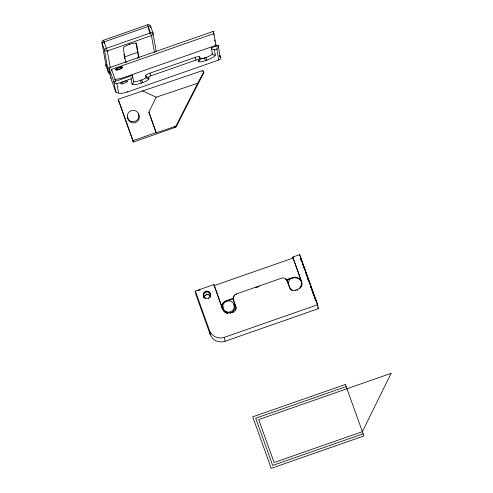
<?xml version="1.0" encoding="UTF-8"?>
<svg xmlns="http://www.w3.org/2000/svg" width="493" height="493" viewBox="0 0 493 493"><rect width="100%" height="100%" fill="white"/><g stroke="black" fill="none" stroke-linecap="round" stroke-linejoin="round"><path stroke-width="0.74" d="M197.779 83.218L176.254 125.395A2.348 2.305 8 0 1 174.923 126.522L156.232 132.814L148.849 112.114L156.182 97.207L197.779 83.218L203.541 72.224L203.658 72.915L176.42 126.307A2.348 2.286 -10.1 0 1 175.089 127.453L133.283 142.058L118.184 99.29L202.136 70.745A1.14 1.091 -1.5 0 1 203.566 72.237M127.761 91.871L218.806 59.998C221.191 59.659 220.593 56.781 219.582 55.506M110.081 74.03A2.342 2.28 -10.1 0 1 108.435 72.582L106.124 66.142L102.039 43.174A2.342 2.28 -10.1 0 1 103.475 40.26L147.604 24.779A2.342 2.28 -10.1 0 1 150.581 26.215L152.892 32.649L156.213 51.29M287.894 283.216L290.34 278.422M215.299 55A2.342 2.28 -10.1 0 1 212.323 53.626L211.275 47.784L218.165 45.418C218.947 46.773 216.877 50.187 214.356 49.719L215.299 55A9.355 2.095 -19.7 0 1 206.844 60.177L205.464 60.657A7.019 1.571 -19.7 0 1 198.568 61.403A2.342 2.28 -10.1 0 0 200.004 58.488L199.72 56.917A4.677 1.048 -19.7 0 0 195.123 57.416L149.977 73.149A4.677 1.048 -19.7 0 0 145.749 75.737L145.762 75.774A2.342 2.28 -10.1 0 0 148.738 77.148L149.015 78.72A7.019 1.571 -19.7 0 1 142.674 82.596L141.238 83.095A9.355 2.095 -19.7 0 1 132.038 84.093L131.101 78.806L132.364 77.265L132.444 75.367L113.877 81.856L115.584 91.433A11.696 2.613 -19.7 0 0 116.527 92.123M109.212 72.718A2.342 0.524 -19.7 0 1 108.435 72.582L104.35 49.614L102.039 43.174A2.342 0.524 -19.7 0 1 104.152 41.887L148.282 26.462A2.342 0.524 -19.7 0 1 150.581 26.215L150.852 27.707M124.507 56.948L137.535 52.4M127.761 91.852L127.761 91.815A9.355 2.095 -19.7 0 1 118.56 92.807A2.342 2.28 -10.1 0 1 115.584 91.433L110.561 77.444L108.854 67.868L213.142 31.429L213.925 33.61L216.014 45.307L124.624 77.241A11.696 2.613 -19.7 0 1 114.573 79.25M111.782 70.912L111.51 69.396L213.925 33.61M118.56 92.807L116.903 83.755L131.101 78.806M148.738 77.148A2.342 0.524 -19.7 0 1 150.852 75.854L195.986 60.084A2.342 0.524 -19.7 0 1 198.285 59.838A2.342 2.28 -10.1 0 0 199.72 56.917M132.038 84.093A2.342 2.28 -10.1 0 0 133.474 81.179A7.019 1.571 -19.7 0 0 140.376 80.433L141.811 79.928A4.677 1.048 -19.7 0 0 146.039 77.346A2.342 2.28 -10.1 0 0 149.015 78.72M205.464 60.657L204.601 57.989A4.677 1.048 -19.7 0 1 200.004 58.488L199.992 58.451A4.677 1.048 -19.7 0 0 204.589 57.952L205.982 57.508L206.844 60.177M133.283 142.058L133.03 140.641L156.244 132.531M299.898 288.423A7.019 6.834 -10.1 0 0 301.426 281.454L292.756 257.044L299.633 254.641L317.621 304.748L318.318 308.673L225.067 341.255A11.696 11.388 -10.1 0 1 210.178 334.383L196.048 295.005L195.345 291.08L213.913 284.597L222.577 309.006A7.019 6.834 -10.1 0 0 227.507 313.345M198.038 290.704L200.213 289.946M214.19 285.62L293.81 257.796M235.611 310.282A4.677 4.554 -10.1 0 0 235.814 306.794L233.411 299.812A4.677 4.554 -10.1 0 1 236.283 293.982L281.417 278.212A4.677 4.554 -10.1 0 1 287.37 280.961L289.779 287.937A4.677 4.554 -10.1 0 0 292.608 290.697M255.719 287.752L259.3 286.501M221.628 307.589A7.019 6.834 -10.1 0 1 226.318 300.699L233.516 298.185M286.045 279.833L292.522 277.565A7.019 6.834 -10.1 0 1 301.149 286.92M221.727 308.113A7.019 6.834 -10.1 0 1 226.416 301.223L233.608 298.709M286.858 280.098L292.614 278.089A7.019 6.834 -10.1 0 1 301.87 285.429M289.687 287.407A4.677 4.554 -10.1 0 0 295.64 290.155L297.02 289.674A7.019 6.834 -10.1 0 0 301.328 280.924L292.756 257.044M195.345 291.08L209.482 330.458A11.696 11.388 -10.1 0 0 224.364 337.329L317.621 304.748M346.191 386.611L255.713 418.224L272.66 465.435L363.138 433.822M214.356 49.719L212.483 49.251L211.275 47.784M116.903 83.755L115.226 83.372L114 82.134L108.854 67.868M142.397 90.829L156.182 97.207M147.61 24.779L151.431 35.441L154.482 52.529M127.755 91.871L127.545 91.427M110.358 68.028L107.301 50.89L103.475 40.26M300.582 257.87L316.056 300.983M300.373 257.919L301.654 261.5M302.425 263.644L304.224 268.648M306.276 274.373L308.587 280.807M310.387 285.817L311.157 287.961M312.691 292.257L315.52 300.12M300.866 259.466L301.642 261.623M305.857 273.461L306.628 275.612M307.318 277.43L308.606 281.022M310.22 285.626L310.991 287.77M311.699 289.644L313.505 294.678M317.806 307.238L318.318 308.673M218.171 45.436L220.346 57.626M219.736 55.691L220.235 57.077M215.564 44.315L216.322 46.416M212.31 53.589L212.323 53.626A7.019 1.571 -19.7 0 1 205.969 57.471L205.982 57.508M287.37 280.961L289.779 287.937M195.111 57.379L195.986 60.084M233.411 299.812L235.814 306.794M149.977 73.149L150.852 75.854M146.027 77.309L145.749 75.737M129.339 43.655L129.579 44.321A7.019 1.571 -19.7 0 1 136.475 43.575L139.001 57.743M141.799 79.891L142.674 82.596M222.577 309.006L213.913 284.597M140.363 80.396L141.238 83.095M132.426 75.33L133.461 81.142M111.51 69.396L115.732 81.166M118.184 99.29L133.03 140.641M148.849 112.114L156.232 132.814M317.375 305.407L316.993 303.257L299.633 254.641M301.328 280.924L301.426 281.454M301.451 281.694L301.543 282.212M297.02 289.674L297.119 290.204A7.019 6.834 -10.1 0 0 297.704 289.97M295.64 290.155L295.732 290.691M292.522 277.565L292.614 278.089M216.821 48.856L218.806 59.998M213.142 31.429L213.783 35.015M214.677 40.032L214.936 41.467M202.136 70.745L202.253 71.423M198.285 59.838L198.568 61.403M236.283 293.982L236.375 294.512M226.318 300.699L226.416 301.223M224.364 337.329L225.067 341.255M176.254 125.395L176.42 126.307M174.923 126.528L175.089 127.453M209.482 330.458L210.178 334.383M148.282 26.462L149.613 33.918M135.969 42.922L138.496 57.089A7.019 1.571 -19.7 0 1 137.565 58.322M125.758 62.371L123.238 48.203A7.019 1.571 -19.7 0 1 129.579 44.321M123.928 54.261L124.193 55.752M124.458 57.243L124.723 58.735M104.152 41.887L104.417 43.378M111.51 78.134A11.696 2.613 -19.7 0 1 110.561 77.444M126.485 62.192A7.019 1.571 -19.7 0 1 125.413 61.958M106.839 66.284A2.342 0.524 -19.7 0 1 106.124 66.142A2.342 2.28 -10.1 0 1 106.229 64.398M203.356 71.584A1.134 1.103 -10.1 0 1 203.683 72.927M138.2 113.908A5.848 5.694 -10.1 0 1 134.799 122.763A5.848 5.694 -10.1 0 1 127.644 116.484M233.811 304.859A5.848 5.694 -10.1 0 1 230.157 313.246M227.328 313.277A5.848 5.694 -10.1 0 1 223.064 306.412M204.016 297.525A3.506 3.42 -10.1 0 1 210.677 296.533M205.501 298.462A3.506 3.42 -10.1 0 1 203.917 293.803A3.506 3.42 -10.1 0 1 208.761 292.38A3.506 3.42 -10.1 0 1 210.006 297.137M208.761 298.32A3.506 3.42 -10.1 0 1 208.471 298.468M222.485 308.476A7.019 6.834 -10.1 0 0 231.414 312.599L232.85 312.094A4.677 4.554 -10.1 0 0 235.722 306.264M233.503 300.348A4.677 4.554 -10.1 0 1 234.859 295.381M234.101 312.038A4.677 4.554 -10.1 0 1 233.719 312.272M285.509 279.13A4.677 4.554 -10.1 0 1 287.468 281.491M203.831 297.643A3.722 3.624 -10.1 0 1 210.739 296.293M204.731 298.136A3.722 3.624 -10.1 0 1 203.979 293.156A3.722 3.624 -10.1 0 1 209.063 292.201A3.722 3.624 -10.1 0 1 210.166 297.119M208.841 298.376A3.722 3.624 -10.1 0 1 208.533 298.53M391.091 373.337L362.367 431.677L274.096 462.514L258.689 419.598L391.091 373.337M150.593 32.902L106.463 48.32A2.342 0.524 -19.7 0 0 104.35 49.614A2.342 2.28 -10.1 0 0 107.326 50.989L151.456 35.57A2.342 2.28 -10.1 0 0 152.892 32.649A2.342 0.524 -19.7 0 0 150.593 32.902M345.42 384.466L252.736 416.85L271.224 468.35L363.908 435.966L345.42 384.466M117.396 69.79A3.722 0.832 -19.7 0 0 122.535 67.233A3.722 0.832 -19.7 0 0 117.143 68.354A3.722 0.832 -19.7 0 0 117.396 69.79M122.43 83.804A3.722 0.832 -19.7 0 0 127.564 81.246A3.722 0.832 -19.7 0 0 122.172 82.368A3.722 0.832 -19.7 0 0 122.43 83.804M117.42 69.858A3.722 0.832 -19.7 0 0 122.56 67.294A3.722 0.832 -19.7 0 0 117.168 68.416A3.722 0.832 -19.7 0 0 117.42 69.858M131.089 121.315A5.848 5.694 -10.1 0 0 138.977 115.06A5.848 5.694 -10.1 0 0 129.542 111.566A5.848 5.694 -10.1 0 0 131.089 121.315M226.398 311.81A5.848 5.694 -10.1 0 0 234.292 305.561A5.848 5.694 -10.1 0 0 224.857 302.067A5.848 5.694 -10.1 0 0 226.398 311.81M205.556 298.105A3.722 3.624 -10.1 0 0 210.579 294.124A3.722 3.624 -10.1 0 0 204.577 291.899A3.722 3.624 -10.1 0 0 205.556 298.105"/></g></svg>
